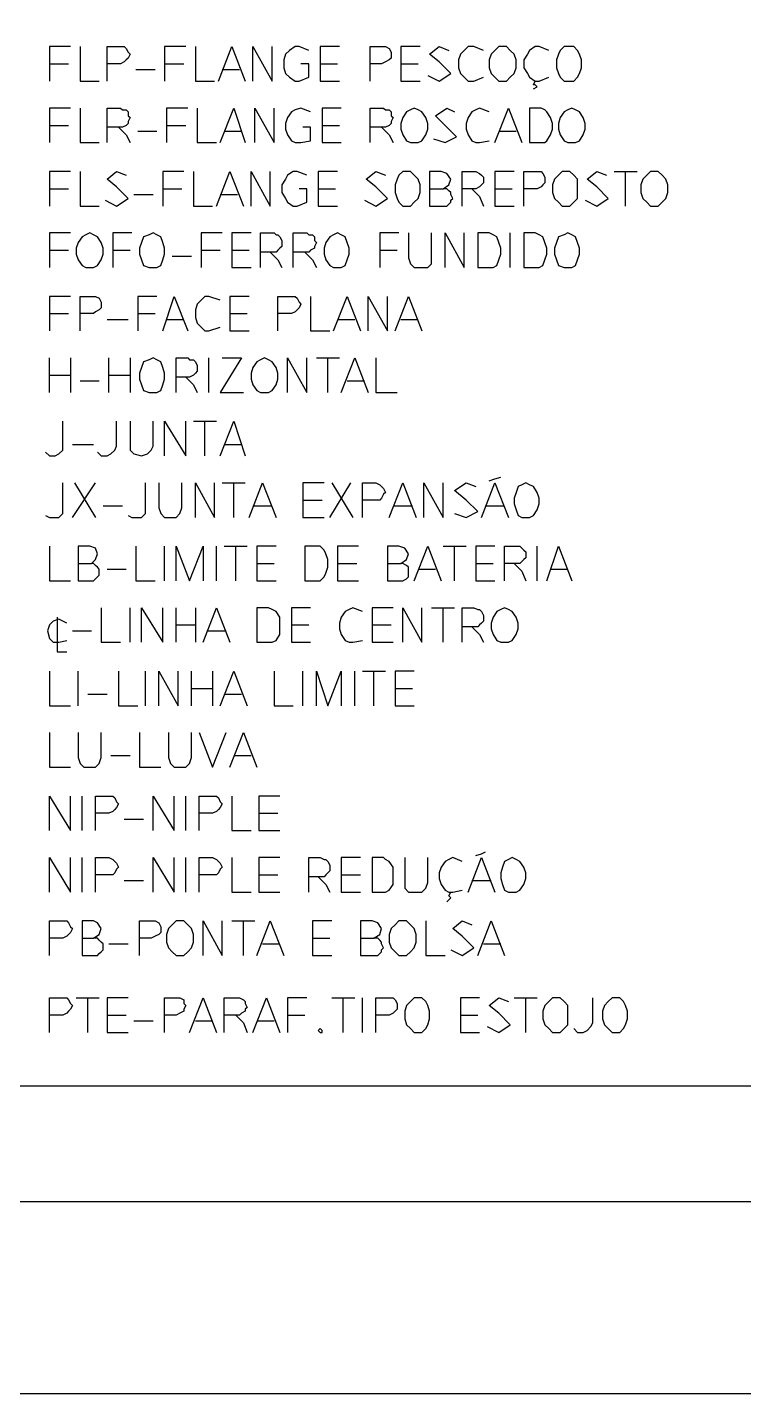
# Model space of a CAD drawing. Extents: x 0 to 597, y 0 to 422.
# Drawn here: x 65 to 102.3, y 0 to 71.1 of the extents above; entities that cross this region are included whole.
import ezdxf

# ---------------------------------------------------------------- set-up
doc = ezdxf.new("R2010")
doc.units = 0
doc.header["$MEASUREMENT"] = 0
doc.layers.add('GT_1', color=7, linetype='Continuous')

msp = doc.modelspace()

# ---------------------------------------------------------------- linework, layer by layer
at = {"linetype": 'Continuous'}
msp.add_lwpolyline([(0, 421.74), (597.11, 421.74), (597.11, 0), (0, 0)], close=True, dxfattribs=at)
at = {"layer": 'GT_1', "flags": 128}
for points in [[(25, 10), (583.8, 10), (583.8, 409.8)], [(67.2, 70.1), (66.1, 70.1), (66.1, 68.3)], [(67.7, 70.1), (67.7, 68.3), (68.7, 68.3)], [(69.1, 68.3), (69.1, 70.1), (69.8, 70.1), (70, 70.1), (70.1, 70), (70.2, 69.8), (70.3, 69.7), (70.2, 69.5), (70.1, 69.4), (70, 69.3), (69.8, 69.2), (69.1, 69.2)], [(73.2, 70.1), (72.1, 70.1), (72.1, 68.3)], [(73.7, 70.1), (73.7, 68.3), (74.7, 68.3)], [(74.9, 68.3), (75.6, 70.1), (76.3, 68.3)], [(76.7, 68.3), (76.7, 70.1), (77.7, 68.3), (77.7, 70.1)], [(79.6, 69.9), (79.1, 70.1), (78.9, 70.1), (78.6, 69.9), (78.4, 69.7), (78.3, 69.4), (78.3, 69), (78.4, 68.7), (78.6, 68.5), (78.9, 68.3), (79.1, 68.3), (79.6, 68.5), (79.6, 69.2), (79.2, 69.2)], [(81.2, 70.1), (80.2, 70.1), (80.2, 68.3), (81.2, 68.3)], [(82.8, 68.3), (82.8, 70.1), (83.4, 70.1), (83.5, 70.1), (83.6, 70.1), (83.8, 70), (83.9, 69.8), (83.9, 69.7), (83.9, 69.5), (83.8, 69.4), (83.6, 69.3), (83.4, 69.2), (82.8, 69.2)], [(85.4, 70.1), (84.4, 70.1), (84.4, 68.3), (85.4, 68.3)], [(85.8, 68.6), (86.4, 68.3), (87, 68.7), (86.4, 69.3), (85.9, 69.7), (86.4, 70.1), (86.9, 69.9)], [(88.7, 69.9), (88.2, 70.1), (87.9, 70.1), (87.7, 69.9), (87.5, 69.7), (87.4, 69.4), (87.4, 69), (87.5, 68.7), (87.7, 68.5), (87.9, 68.3), (88.2, 68.3), (88.7, 68.5)], [(89.8, 68.3), (89.9, 68.3), (90.1, 68.5), (90.3, 68.7), (90.4, 69), (90.4, 69.4), (90.3, 69.7), (90.1, 69.9), (89.9, 70.1), (89.7, 70.1), (89.5, 70.1), (89.3, 69.9), (89.1, 69.7), (89, 69.4), (89, 69), (89.1, 68.7), (89.3, 68.5), (89.5, 68.3), (89.7, 68.3), (89.8, 68.3)], [(92.1, 69.9), (91.6, 70.1), (91.4, 70.1), (91.1, 69.9), (91, 69.7), (90.8, 69.4), (90.8, 69), (91, 68.7), (91.1, 68.5), (91.4, 68.3), (91.6, 68.3), (92.1, 68.5)], [(93.2, 68.3), (93.4, 68.3), (93.6, 68.5), (93.7, 68.7), (93.8, 69), (93.8, 69.4), (93.7, 69.7), (93.6, 69.9), (93.4, 70.1), (93.1, 70.1), (92.9, 70.1), (92.7, 69.9), (92.6, 69.7), (92.5, 69.4), (92.5, 69), (92.6, 68.7), (92.7, 68.5), (92.9, 68.3), (93.1, 68.3), (93.2, 68.3)], [(66.1, 69.2), (67.1, 69.2)], [(72.1, 69.2), (73.1, 69.2)], [(80.2, 69.2), (81.1, 69.2)], [(84.4, 69.2), (85.3, 69.2)], [(70.6, 68.9), (71.6, 68.9)], [(75.1, 68.9), (76, 68.9)], [(91.3, 67.9), (91.5, 68), (91.4, 68.1), (91.3, 68.1), (91.4, 68.3)], [(67.2, 66.9), (66.1, 66.9), (66.1, 65.1)], [(67.7, 66.9), (67.7, 65.1), (68.7, 65.1)], [(69.1, 65.1), (69.1, 66.9), (69.8, 66.9), (69.9, 66.8), (70.1, 66.8), (70.2, 66.7), (70.2, 66.5), (70.3, 66.4), (70.2, 66.2), (70.2, 66.1), (70.1, 66), (69.9, 65.9), (69.8, 65.9), (69.1, 65.9)], [(73.3, 66.9), (72.2, 66.9), (72.2, 65.1)], [(73.8, 66.9), (73.8, 65.1), (74.8, 65.1)], [(75, 65.1), (75.7, 66.9), (76.3, 65.1)], [(76.8, 65.1), (76.8, 66.9), (77.8, 65.1), (77.8, 66.9)], [(79.7, 66.7), (79.2, 66.9), (78.9, 66.8), (78.7, 66.7), (78.5, 66.4), (78.4, 66.1), (78.4, 65.8), (78.5, 65.5), (78.7, 65.2), (78.9, 65.1), (79.2, 65.1), (79.7, 65.2), (79.7, 65.9), (79.3, 65.9)], [(81.3, 66.9), (80.3, 66.9), (80.3, 65.1), (81.3, 65.1)], [(82.8, 65.1), (82.8, 66.9), (83.5, 66.9), (83.6, 66.8), (83.8, 66.8), (83.9, 66.7), (83.9, 66.5), (84, 66.4), (83.9, 66.2), (83.9, 66.1), (83.8, 66), (83.6, 65.9), (83.5, 65.9), (82.8, 65.9)], [(85.2, 65.1), (85.3, 65.1), (85.5, 65.2), (85.7, 65.5), (85.8, 65.8), (85.8, 66.1), (85.7, 66.4), (85.5, 66.7), (85.3, 66.8), (85.1, 66.9), (84.9, 66.8), (84.7, 66.7), (84.5, 66.4), (84.4, 66.1), (84.4, 65.8), (84.5, 65.5), (84.7, 65.2), (84.9, 65.1), (85.1, 65.1), (85.2, 65.1)], [(86.1, 65.3), (86.7, 65.1), (87.3, 65.4), (86.7, 66), (86.2, 66.5), (86.8, 66.9), (87.2, 66.7)], [(89, 66.7), (88.5, 66.9), (88.3, 66.8), (88.1, 66.7), (87.9, 66.4), (87.8, 66.1), (87.8, 65.8), (87.9, 65.5), (88.1, 65.2), (88.3, 65.1), (88.5, 65.1), (89, 65.2)], [(89.3, 65.1), (90, 66.9), (90.7, 65.1)], [(91.8, 65.1), (91.9, 65.1), (92, 65.2), (92.2, 65.5), (92.3, 65.8), (92.3, 66.1), (92.2, 66.4), (92, 66.7), (91.9, 66.8), (91.7, 66.9), (91.1, 66.9), (91.1, 65.1), (91.7, 65.1), (91.8, 65.1)], [(93.4, 65.1), (93.5, 65.1), (93.7, 65.2), (93.9, 65.5), (94, 65.8), (94, 66.1), (93.9, 66.4), (93.7, 66.7), (93.5, 66.8), (93.3, 66.9), (93.1, 66.8), (92.9, 66.7), (92.7, 66.4), (92.6, 66.1), (92.6, 65.8), (92.7, 65.5), (92.9, 65.2), (93.1, 65.1), (93.3, 65.1), (93.4, 65.1)], [(66.1, 66), (67.1, 66)], [(69.7, 65.9), (70.1, 65.5), (70.3, 65.1)], [(70.7, 65.7), (71.7, 65.7)], [(72.2, 66), (73.2, 66)], [(75.2, 65.7), (76.1, 65.7)], [(80.3, 66), (81.2, 66)], [(83.4, 65.9), (83.8, 65.5), (84, 65.1)], [(89.5, 65.7), (90.4, 65.7)], [(67.2, 63.6), (66.1, 63.6), (66.1, 61.8)], [(67.7, 63.6), (67.7, 61.8), (68.7, 61.8)], [(69, 62.1), (69.6, 61.8), (70.2, 62.2), (69.6, 62.8), (69.1, 63.2), (69.6, 63.6), (70.1, 63.4)], [(73.1, 63.6), (72, 63.6), (72, 61.8)], [(73.6, 63.6), (73.6, 61.8), (74.6, 61.8)], [(74.8, 61.8), (75.5, 63.6), (76.2, 61.8)], [(76.6, 61.8), (76.6, 63.6), (77.6, 61.8), (77.6, 63.6)], [(79.5, 63.4), (79, 63.6), (78.8, 63.6), (78.5, 63.4), (78.4, 63.2), (78.2, 62.9), (78.2, 62.5), (78.4, 62.2), (78.5, 62), (78.8, 61.8), (79, 61.8), (79.5, 62), (79.5, 62.7), (79.1, 62.7)], [(81.1, 63.6), (80.1, 63.6), (80.1, 61.8), (81.1, 61.8)], [(82.5, 62.1), (83.1, 61.8), (83.7, 62.2), (83.1, 62.8), (82.6, 63.2), (83.1, 63.6), (83.6, 63.4)], [(84.8, 61.8), (84.9, 61.8), (85.1, 62), (85.3, 62.2), (85.4, 62.5), (85.4, 62.9), (85.3, 63.2), (85.1, 63.4), (84.9, 63.6), (84.7, 63.6), (84.5, 63.6), (84.3, 63.4), (84.2, 63.2), (84.1, 62.9), (84.1, 62.5), (84.2, 62.2), (84.3, 62), (84.5, 61.8), (84.7, 61.8), (84.8, 61.8)], [(85.9, 62.7), (86.6, 62.7), (86.9, 62.9), (87, 63.2), (86.8, 63.5), (86.5, 63.6), (85.9, 63.6), (85.9, 61.8), (86.6, 61.8), (86.8, 61.8), (86.9, 61.9), (87, 62), (87, 62.1), (87.1, 62.2), (87, 62.4), (87, 62.5), (86.9, 62.6), (86.8, 62.7), (86.6, 62.7)], [(87.6, 61.8), (87.6, 63.6), (88.2, 63.6), (88.3, 63.6), (88.5, 63.5), (88.6, 63.4), (88.7, 63.3), (88.7, 63.1), (88.7, 63), (88.6, 62.9), (88.5, 62.8), (88.3, 62.7), (88.2, 62.7), (87.6, 62.7)], [(90.3, 63.6), (89.3, 63.6), (89.3, 61.8), (90.3, 61.8)], [(90.8, 61.8), (90.8, 63.6), (91.5, 63.6), (91.7, 63.6), (91.8, 63.5), (91.9, 63.3), (91.9, 63.2), (91.9, 63), (91.8, 62.9), (91.7, 62.8), (91.5, 62.7), (90.8, 62.7)], [(93.1, 61.8), (93.2, 61.8), (93.4, 62), (93.6, 62.2), (93.6, 62.5), (93.6, 62.9), (93.6, 63.2), (93.4, 63.4), (93.2, 63.6), (93, 63.6), (92.8, 63.6), (92.6, 63.4), (92.4, 63.2), (92.3, 62.9), (92.3, 62.5), (92.4, 62.2), (92.6, 62), (92.8, 61.8), (93, 61.8), (93.1, 61.8)], [(94, 62.1), (94.6, 61.8), (95.2, 62.2), (94.6, 62.8), (94.1, 63.2), (94.6, 63.6), (95.1, 63.4)], [(95.5, 63.6), (96.7, 63.6)], [(96.1, 61.8), (96.1, 63.6)], [(97.7, 61.8), (97.8, 61.8), (98, 62), (98.2, 62.2), (98.3, 62.5), (98.3, 62.9), (98.2, 63.2), (98, 63.4), (97.8, 63.6), (97.6, 63.6), (97.4, 63.6), (97.2, 63.4), (97, 63.2), (96.9, 62.9), (96.9, 62.5), (97, 62.2), (97.2, 62), (97.4, 61.8), (97.6, 61.8), (97.7, 61.8)], [(66.1, 62.7), (67.1, 62.7)], [(72, 62.7), (73, 62.7)], [(80.1, 62.7), (81, 62.7)], [(88.1, 62.7), (88.5, 62.3), (88.7, 61.8)], [(89.3, 62.7), (90.2, 62.7)], [(70.5, 62.4), (71.5, 62.4)], [(75, 62.4), (75.9, 62.4)], [(67.2, 60.4), (66.1, 60.4), (66.1, 58.6)], [(68.3, 58.6), (68.4, 58.6), (68.6, 58.7), (68.8, 59), (68.9, 59.3), (68.9, 59.6), (68.8, 59.9), (68.6, 60.2), (68.4, 60.3), (68.2, 60.4), (68, 60.3), (67.8, 60.2), (67.6, 59.9), (67.5, 59.6), (67.5, 59.3), (67.6, 59), (67.8, 58.7), (68, 58.6), (68.2, 58.6), (68.3, 58.6)], [(70.4, 60.4), (69.4, 60.4), (69.4, 58.6)], [(71.6, 58.6), (71.7, 58.6), (71.9, 58.7), (72, 59), (72.1, 59.3), (72.1, 59.6), (72, 59.9), (71.9, 60.2), (71.7, 60.3), (71.5, 60.4), (71.3, 60.3), (71, 60.2), (70.9, 59.9), (70.8, 59.6), (70.8, 59.3), (70.9, 59), (71, 58.7), (71.3, 58.6), (71.5, 58.6), (71.6, 58.6)], [(75.1, 60.4), (74, 60.4), (74, 58.6)], [(76.6, 60.4), (75.6, 60.4), (75.6, 58.6), (76.6, 58.6)], [(77.1, 58.6), (77.1, 60.4), (77.7, 60.4), (77.8, 60.4), (77.9, 60.3), (78, 60.3), (78.1, 60.2), (78.2, 60), (78.2, 59.9), (78.2, 59.7), (78.1, 59.6), (78, 59.5), (77.9, 59.4), (77.7, 59.4), (77.1, 59.4)], [(78.8, 58.6), (78.8, 60.4), (79.5, 60.4), (79.6, 60.3), (79.8, 60.3), (79.9, 60.2), (79.9, 60), (80, 59.9), (79.9, 59.7), (79.9, 59.6), (79.7, 59.5), (79.6, 59.4), (79.5, 59.4), (78.8, 59.4)], [(81.2, 58.6), (81.3, 58.6), (81.5, 58.7), (81.6, 59), (81.7, 59.3), (81.7, 59.6), (81.6, 59.9), (81.5, 60.2), (81.3, 60.3), (81.1, 60.4), (80.9, 60.3), (80.7, 60.2), (80.5, 59.9), (80.4, 59.6), (80.4, 59.3), (80.5, 59), (80.7, 58.7), (80.9, 58.6), (81.1, 58.6), (81.2, 58.6)], [(84.3, 60.4), (83.3, 60.4), (83.3, 58.6)], [(84.8, 60.4), (84.8, 59.1), (84.9, 58.8), (85.1, 58.6), (85.4, 58.6), (85.8, 58.6), (86, 58.8), (86, 59.1), (86, 60.4)], [(86.7, 58.6), (86.7, 60.4), (87.7, 58.6), (87.7, 60.4)], [(89.1, 58.6), (89.2, 58.6), (89.4, 58.7), (89.5, 59), (89.6, 59.3), (89.6, 59.6), (89.5, 59.9), (89.4, 60.2), (89.2, 60.3), (89, 60.4), (88.4, 60.4), (88.4, 58.6), (89, 58.6), (89.1, 58.6)], [(90.1, 58.6), (90.1, 60.4)], [(91.5, 58.6), (91.6, 58.6), (91.8, 58.7), (91.9, 59), (92, 59.3), (92, 59.6), (91.9, 59.9), (91.8, 60.2), (91.6, 60.3), (91.4, 60.4), (90.8, 60.4), (90.8, 58.6), (91.4, 58.6), (91.5, 58.6)], [(93.2, 58.6), (93.3, 58.6), (93.5, 58.7), (93.6, 59), (93.7, 59.3), (93.7, 59.6), (93.6, 59.9), (93.5, 60.2), (93.3, 60.3), (93.1, 60.4), (92.9, 60.3), (92.6, 60.2), (92.5, 59.9), (92.4, 59.6), (92.4, 59.3), (92.5, 59), (92.6, 58.7), (92.9, 58.6), (93.1, 58.6), (93.2, 58.6)], [(66.1, 59.5), (67.1, 59.5)], [(69.4, 59.5), (70.3, 59.5)], [(72.5, 59.2), (73.5, 59.2)], [(74, 59.5), (75, 59.5)], [(75.6, 59.5), (76.5, 59.5)], [(77.6, 59.4), (78, 59), (78.2, 58.6)], [(79.4, 59.4), (79.8, 59), (80, 58.6)], [(83.3, 59.5), (84.2, 59.5)], [(67.2, 57.1), (66.1, 57.1), (66.1, 55.3)], [(67.7, 55.3), (67.7, 57.1), (68.4, 57.1), (68.5, 57.1), (68.7, 57), (68.8, 56.8), (68.8, 56.7), (68.8, 56.5), (68.7, 56.4), (68.5, 56.3), (68.4, 56.2), (67.7, 56.2)], [(71.7, 57.1), (70.7, 57.1), (70.7, 55.3)], [(72, 55.3), (72.6, 57.1), (73.3, 55.3)], [(75, 56.9), (74.4, 57.1), (74.2, 57.1), (74, 56.9), (73.8, 56.7), (73.7, 56.4), (73.7, 56), (73.8, 55.7), (74, 55.5), (74.2, 55.3), (74.4, 55.3), (75, 55.5)], [(76.5, 57.1), (75.5, 57.1), (75.5, 55.3), (76.5, 55.3)], [(78, 55.3), (78, 57.1), (78.7, 57.1), (78.9, 57.1), (79, 57), (79.1, 56.8), (79.2, 56.7), (79.1, 56.5), (79, 56.4), (78.9, 56.3), (78.7, 56.2), (78, 56.2)], [(79.7, 57.1), (79.7, 55.3), (80.7, 55.3)], [(80.9, 55.3), (81.6, 57.1), (82.3, 55.3)], [(82.7, 55.3), (82.7, 57.1), (83.7, 55.3), (83.7, 57.1)], [(84.1, 55.3), (84.8, 57.1), (85.5, 55.3)], [(66.1, 56.2), (67.1, 56.2)], [(70.7, 56.2), (71.6, 56.2)], [(75.5, 56.2), (76.4, 56.2)], [(69.1, 55.9), (70.2, 55.9)], [(72.2, 55.9), (73.1, 55.9)], [(81.1, 55.9), (82, 55.9)], [(84.4, 55.9), (85.3, 55.9)], [(66.1, 52.1), (66.1, 53.9)], [(67.2, 53.9), (67.2, 52.1)], [(69.2, 52.1), (69.2, 53.9)], [(70.3, 53.9), (70.3, 52.1)], [(71.6, 52.1), (71.7, 52.1), (71.9, 52.2), (72, 52.5), (72.1, 52.8), (72.1, 53.1), (72, 53.4), (71.9, 53.7), (71.7, 53.8), (71.5, 53.9), (71.3, 53.8), (71, 53.7), (70.9, 53.4), (70.8, 53.1), (70.8, 52.8), (70.9, 52.5), (71, 52.2), (71.3, 52.1), (71.5, 52.1), (71.6, 52.1)], [(72.7, 52.1), (72.7, 53.9), (73.3, 53.9), (73.4, 53.8), (73.6, 53.8), (73.7, 53.7), (73.8, 53.5), (73.8, 53.4), (73.8, 53.2), (73.7, 53.1), (73.6, 53), (73.4, 52.9), (73.3, 52.9), (72.7, 52.9)], [(74.4, 52.1), (74.4, 53.9)], [(75.1, 53.9), (76.1, 53.9), (75, 52.1), (76.2, 52.1)], [(77.4, 52.1), (77.5, 52.1), (77.7, 52.2), (77.9, 52.5), (78, 52.8), (78, 53.1), (77.9, 53.4), (77.7, 53.7), (77.5, 53.8), (77.3, 53.9), (77.1, 53.8), (76.9, 53.7), (76.7, 53.4), (76.6, 53.1), (76.6, 52.8), (76.7, 52.5), (76.9, 52.2), (77.1, 52.1), (77.3, 52.1), (77.4, 52.1)], [(78.5, 52.1), (78.5, 53.9), (79.5, 52.1), (79.5, 53.9)], [(80, 53.9), (81.2, 53.9)], [(80.6, 52.1), (80.6, 53.9)], [(81.3, 52.1), (82, 53.9), (82.7, 52.1)], [(83.1, 53.9), (83.1, 52.1), (84.2, 52.1)], [(66.1, 53), (67.2, 53)], [(67.7, 52.7), (68.7, 52.7)], [(69.2, 53), (70.3, 53)], [(73.2, 52.9), (73.6, 52.5), (73.8, 52.1)], [(81.6, 52.7), (82.5, 52.7)], [(65.9, 49), (66.1, 48.8), (66.4, 48.8), (66.6, 48.9), (66.8, 49.1), (66.8, 49.3), (66.8, 50.6)], [(68.6, 49), (68.8, 48.8), (69.1, 48.8), (69.3, 48.9), (69.5, 49.1), (69.6, 49.3), (69.6, 50.6)], [(70.3, 50.6), (70.3, 49.3), (70.3, 49.1), (70.5, 48.9), (70.9, 48.8), (71.2, 48.9), (71.4, 49.1), (71.5, 49.3), (71.5, 50.6)], [(72.1, 48.8), (72.1, 50.6), (73.2, 48.8), (73.2, 50.6)], [(73.6, 50.6), (74.8, 50.6)], [(74.2, 48.8), (74.2, 50.6)], [(75, 48.8), (75.7, 50.6), (76.3, 48.8)], [(67.3, 49.4), (68.4, 49.4)], [(75.2, 49.4), (76.1, 49.4)], [(89, 47.5), (89.3, 47.6), (89.6, 47.7)], [(65.9, 45.7), (66.1, 45.6), (66.4, 45.6), (66.6, 45.6), (66.8, 45.8), (66.8, 46.1), (66.8, 47.4)], [(67.3, 45.6), (68.5, 47.4)], [(67.4, 47.4), (68.5, 45.6)], [(70.2, 45.7), (70.4, 45.6), (70.6, 45.6), (70.9, 45.6), (71.1, 45.8), (71.1, 46.1), (71.1, 47.4)], [(71.8, 47.4), (71.8, 46.1), (71.9, 45.8), (72.1, 45.6), (72.4, 45.6), (72.7, 45.6), (72.9, 45.8), (73, 46.1), (73, 47.4)], [(73.7, 45.6), (73.7, 47.4), (74.7, 45.6), (74.7, 47.4)], [(75.1, 47.4), (76.3, 47.4)], [(75.7, 45.6), (75.7, 47.4)], [(76.5, 45.6), (77.2, 47.4), (77.9, 45.6)], [(80.4, 47.4), (79.3, 47.4), (79.3, 45.6), (80.4, 45.6)], [(80.7, 45.6), (81.8, 47.4)], [(80.8, 47.4), (81.9, 45.6)], [(82.4, 45.6), (82.4, 47.4), (83.1, 47.4), (83.3, 47.3), (83.4, 47.2), (83.5, 47.1), (83.6, 46.9), (83.5, 46.8), (83.4, 46.6), (83.3, 46.5), (83.1, 46.5), (82.4, 46.5)], [(83.8, 45.6), (84.5, 47.4), (85.2, 45.6)], [(85.6, 45.6), (85.6, 47.4), (86.6, 45.6), (86.6, 47.4)], [(87.2, 45.8), (87.8, 45.6), (88.4, 45.9), (87.8, 46.5), (87.2, 47), (87.8, 47.4), (88.3, 47.2)], [(88.6, 45.6), (89.3, 47.4), (90, 45.6)], [(91, 45.6), (91.1, 45.6), (91.3, 45.7), (91.5, 46), (91.6, 46.3), (91.6, 46.6), (91.5, 46.9), (91.3, 47.2), (91.1, 47.3), (90.9, 47.4), (90.7, 47.3), (90.5, 47.2), (90.4, 46.9), (90.3, 46.6), (90.3, 46.3), (90.4, 46), (90.5, 45.7), (90.7, 45.6), (90.9, 45.6), (91, 45.6)], [(79.3, 46.5), (80.3, 46.5)], [(68.9, 46.2), (69.9, 46.2)], [(76.7, 46.2), (77.7, 46.2)], [(84, 46.2), (85, 46.2)], [(88.8, 46.2), (89.8, 46.2)], [(66.1, 44.1), (66.1, 42.3), (67.2, 42.3)], [(67.6, 43.2), (68.3, 43.2), (68.5, 43.4), (68.6, 43.7), (68.5, 44), (68.2, 44.1), (67.6, 44.1), (67.6, 42.3), (68.3, 42.3), (68.4, 42.3), (68.5, 42.4), (68.6, 42.5), (68.7, 42.6), (68.7, 42.7), (68.7, 42.9), (68.6, 43), (68.5, 43.1), (68.4, 43.2), (68.3, 43.2)], [(70.6, 44.1), (70.6, 42.3), (71.6, 42.3)], [(72.1, 42.3), (72.1, 44.1)], [(72.7, 42.3), (72.7, 44.1), (73.4, 42.3), (74.1, 44.1), (74.1, 42.3)], [(74.8, 42.3), (74.8, 44.1)], [(75.2, 44.1), (76.4, 44.1)], [(75.8, 42.3), (75.8, 44.1)], [(77.9, 44.1), (76.9, 44.1), (76.9, 42.3), (77.9, 42.3)], [(80.1, 42.3), (80.2, 42.3), (80.4, 42.5), (80.5, 42.7), (80.6, 43), (80.6, 43.4), (80.5, 43.7), (80.4, 43.9), (80.2, 44.1), (80, 44.1), (79.4, 44.1), (79.4, 42.3), (80, 42.3), (80.1, 42.3)], [(82.2, 44.1), (81.1, 44.1), (81.1, 42.3), (82.2, 42.3)], [(83.7, 43.2), (84.4, 43.2), (84.7, 43.4), (84.8, 43.7), (84.6, 44), (84.3, 44.1), (83.7, 44.1), (83.7, 42.3), (84.4, 42.3), (84.5, 42.3), (84.7, 42.4), (84.8, 42.5), (84.8, 42.6), (84.8, 42.7), (84.8, 42.9), (84.8, 43), (84.7, 43.1), (84.5, 43.2), (84.4, 43.2)], [(85.1, 42.3), (85.8, 44.1), (86.5, 42.3)], [(86.6, 44.1), (87.8, 44.1)], [(87.2, 42.3), (87.2, 44.1)], [(89.3, 44.1), (88.3, 44.1), (88.3, 42.3), (89.3, 42.3)], [(89.8, 42.3), (89.8, 44.1), (90.4, 44.1), (90.5, 44.1), (90.6, 44.1), (90.7, 44), (90.8, 43.9), (90.9, 43.8), (90.9, 43.6), (90.9, 43.5), (90.8, 43.4), (90.7, 43.3), (90.6, 43.2), (90.4, 43.2), (89.8, 43.2)], [(91.5, 42.3), (91.5, 44.1)], [(92, 42.3), (92.6, 44.1), (93.3, 42.3)], [(69.1, 42.9), (70.1, 42.9)], [(76.9, 43.2), (77.8, 43.2)], [(81.1, 43.2), (82.1, 43.2)], [(85.3, 42.9), (86.2, 42.9)], [(88.3, 43.2), (89.2, 43.2)], [(90.3, 43.2), (90.7, 42.8), (90.9, 42.3)], [(92.2, 42.9), (93.1, 42.9)], [(68.8, 40.9), (68.8, 39.1), (69.8, 39.1)], [(70.3, 39.1), (70.3, 40.9)], [(70.9, 39.1), (70.9, 40.9), (72, 39.1), (72, 40.9)], [(72.7, 39.1), (72.7, 40.9)], [(73.7, 40.9), (73.7, 39.1)], [(74.1, 39.1), (74.8, 40.9), (75.5, 39.1)], [(77.6, 39.1), (77.7, 39.1), (77.9, 39.2), (78.1, 39.5), (78.1, 39.8), (78.1, 40.1), (78.1, 40.4), (77.9, 40.7), (77.7, 40.8), (77.5, 40.9), (76.9, 40.9), (76.9, 39.1), (77.5, 39.1), (77.6, 39.1)], [(79.7, 40.9), (78.7, 40.9), (78.7, 39.1), (79.7, 39.1)], [(82.4, 40.7), (81.9, 40.9), (81.7, 40.8), (81.5, 40.7), (81.3, 40.4), (81.2, 40.1), (81.2, 39.8), (81.3, 39.5), (81.5, 39.2), (81.7, 39.1), (81.9, 39.1), (82.4, 39.2)], [(84, 40.9), (82.9, 40.9), (82.9, 39.1), (84, 39.1)], [(84.5, 39.1), (84.5, 40.9), (85.5, 39.1), (85.5, 40.9)], [(86, 40.9), (87.2, 40.9)], [(86.6, 39.1), (86.6, 40.9)], [(87.6, 39.1), (87.6, 40.9), (88.2, 40.9), (88.4, 40.8), (88.5, 40.8), (88.6, 40.7), (88.7, 40.5), (88.7, 40.4), (88.7, 40.2), (88.6, 40.1), (88.5, 40), (88.4, 39.9), (88.2, 39.9), (87.6, 39.9)], [(89.9, 39.1), (90, 39.1), (90.2, 39.2), (90.4, 39.5), (90.5, 39.8), (90.5, 40.1), (90.4, 40.4), (90.2, 40.7), (90, 40.8), (89.8, 40.9), (89.6, 40.8), (89.4, 40.7), (89.2, 40.4), (89.1, 40.1), (89.1, 39.8), (89.2, 39.5), (89.4, 39.2), (89.6, 39.1), (89.8, 39.1), (89.9, 39.1)], [(67, 40.1), (66.6, 40.3), (66.3, 40.2), (66.1, 40), (66, 39.7), (66.1, 39.3), (66.3, 39.1), (66.6, 39.1), (67, 39.2)], [(66.5, 40.4), (66.5, 38.6), (67, 38.6)], [(72.7, 40), (73.7, 40)], [(78.7, 40), (79.6, 40)], [(82.9, 40), (83.9, 40)], [(88.1, 39.9), (88.5, 39.5), (88.7, 39.1)], [(67.3, 39.7), (68.3, 39.7)], [(74.3, 39.7), (75.3, 39.7)], [(66.1, 37.6), (66.1, 35.8), (67.2, 35.8)], [(67.6, 35.8), (67.6, 37.6)], [(69.7, 37.6), (69.7, 35.8), (70.7, 35.8)], [(71.1, 35.8), (71.1, 37.6)], [(71.8, 35.8), (71.8, 37.6), (72.8, 35.8), (72.8, 37.6)], [(73.5, 35.8), (73.5, 37.6)], [(74.6, 37.6), (74.6, 35.8)], [(75, 35.8), (75.7, 37.6), (76.4, 35.8)], [(77.8, 37.6), (77.8, 35.8), (78.8, 35.8)], [(79.3, 35.8), (79.3, 37.6)], [(80, 35.8), (80, 37.6), (80.6, 35.8), (81.3, 37.6), (81.3, 35.8)], [(82, 35.8), (82, 37.6)], [(82.4, 37.6), (83.6, 37.6)], [(83, 35.8), (83, 37.6)], [(85.1, 37.6), (84.1, 37.6), (84.1, 35.8), (85.1, 35.8)], [(68.1, 36.4), (69.1, 36.4)], [(73.5, 36.7), (74.6, 36.7)], [(75.2, 36.4), (76.1, 36.4)], [(84.1, 36.7), (85, 36.7)], [(66.1, 34.4), (66.1, 32.6), (67.2, 32.6)], [(67.6, 34.4), (67.6, 33.1), (67.7, 32.8), (67.9, 32.6), (68.2, 32.6), (68.5, 32.6), (68.7, 32.8), (68.8, 33.1), (68.8, 34.4)], [(70.8, 34.4), (70.8, 32.6), (71.9, 32.6)], [(72.3, 34.4), (72.3, 33.1), (72.4, 32.8), (72.6, 32.6), (72.9, 32.6), (73.2, 32.6), (73.4, 32.8), (73.5, 33.1), (73.5, 34.4)], [(73.9, 34.4), (74.6, 32.6), (75.3, 34.4)], [(75.5, 32.6), (76.2, 34.4), (76.9, 32.6)], [(69.3, 33.2), (70.3, 33.2)], [(75.7, 33.2), (76.6, 33.2)], [(66.1, 29.3), (66.1, 31.1), (67.2, 29.3), (67.2, 31.1)], [(67.8, 29.3), (67.8, 31.1)], [(68.5, 29.3), (68.5, 31.1), (69.2, 31.1), (69.4, 31.1), (69.5, 31), (69.6, 30.8), (69.7, 30.7), (69.6, 30.5), (69.5, 30.4), (69.4, 30.3), (69.2, 30.2), (68.5, 30.2)], [(71.5, 29.3), (71.5, 31.1), (72.6, 29.3), (72.6, 31.1)], [(73.2, 29.3), (73.2, 31.1)], [(73.9, 29.3), (73.9, 31.1), (74.6, 31.1), (74.8, 31.1), (74.9, 31), (75, 30.8), (75.1, 30.7), (75, 30.5), (74.9, 30.4), (74.8, 30.3), (74.6, 30.2), (73.9, 30.2)], [(75.6, 31.1), (75.6, 29.3), (76.6, 29.3)], [(78.1, 31.1), (77, 31.1), (77, 29.3), (78.1, 29.3)], [(70, 29.9), (71, 29.9)], [(77, 30.2), (78, 30.2)], [(66.1, 26.1), (66.1, 27.9), (67.2, 26.1), (67.2, 27.9)], [(67.8, 26.1), (67.8, 27.9)], [(68.5, 26.1), (68.5, 27.9), (69.2, 27.9), (69.4, 27.8), (69.5, 27.7), (69.6, 27.6), (69.7, 27.4), (69.6, 27.3), (69.5, 27.1), (69.4, 27), (69.2, 27), (68.5, 27)], [(71.5, 26.1), (71.5, 27.9), (72.6, 26.1), (72.6, 27.9)], [(73.2, 26.1), (73.2, 27.9)], [(73.9, 26.1), (73.9, 27.9), (74.6, 27.9), (74.8, 27.8), (74.9, 27.7), (75, 27.6), (75.1, 27.4), (75, 27.3), (74.9, 27.1), (74.8, 27), (74.6, 27), (73.9, 27)], [(75.6, 27.9), (75.6, 26.1), (76.6, 26.1)], [(78.1, 27.9), (77, 27.9), (77, 26.1), (78.1, 26.1)], [(79.6, 26.1), (79.6, 27.9), (80.2, 27.9), (80.4, 27.8), (80.5, 27.8), (80.6, 27.7), (80.7, 27.5), (80.7, 27.4), (80.7, 27.2), (80.6, 27.1), (80.5, 27), (80.4, 26.9), (80.2, 26.9), (79.6, 26.9)], [(82.3, 27.9), (81.3, 27.9), (81.3, 26.1), (82.3, 26.1)], [(83.6, 26.1), (83.8, 26.2), (84, 26.5), (84, 26.8), (84, 27.1), (84, 27.4), (83.8, 27.7), (83.6, 27.8), (83.5, 27.9), (82.9, 27.9), (82.9, 26.1), (83.5, 26.1), (83.6, 26.1)], [(84.6, 27.9), (84.6, 26.6), (84.6, 26.3), (84.8, 26.1), (85.2, 26.1), (85.5, 26.1), (85.7, 26.3), (85.8, 26.6), (85.8, 27.9)], [(87.6, 27.7), (87.1, 27.9), (86.9, 27.8), (86.7, 27.7), (86.5, 27.4), (86.4, 27.1), (86.4, 26.8), (86.5, 26.5), (86.7, 26.2), (86.9, 26.1), (87.1, 26.1), (87.6, 26.2)], [(87.9, 26.1), (88.6, 27.9), (89.3, 26.1)], [(88.3, 28), (88.6, 28.1), (88.8, 28.2)], [(90.3, 26.1), (90.4, 26.1), (90.6, 26.2), (90.8, 26.5), (90.9, 26.8), (90.9, 27.1), (90.8, 27.4), (90.6, 27.7), (90.4, 27.8), (90.2, 27.9), (90, 27.8), (89.8, 27.7), (89.7, 27.4), (89.6, 27.1), (89.6, 26.8), (89.7, 26.5), (89.8, 26.2), (90, 26.1), (90.2, 26.1), (90.3, 26.1)], [(70, 26.7), (71, 26.7)], [(77, 27), (78, 27)], [(80.1, 26.9), (80.5, 26.5), (80.7, 26.1)], [(81.3, 27), (82.3, 27)], [(88.1, 26.7), (89.1, 26.7)], [(86.8, 25.6), (87, 25.8), (86.9, 25.9), (87, 26.1)], [(66.1, 22.8), (66.1, 24.6), (66.8, 24.6), (67, 24.6), (67.1, 24.5), (67.2, 24.3), (67.3, 24.2), (67.2, 24), (67.1, 23.9), (67, 23.8), (66.8, 23.7), (66.1, 23.7)], [(67.8, 23.7), (68.4, 23.7), (68.7, 23.9), (68.8, 24.2), (68.6, 24.5), (68.4, 24.6), (67.8, 24.6), (67.8, 22.8), (68.4, 22.8), (68.5, 22.8), (68.6, 22.8), (68.7, 22.9), (68.8, 23), (68.9, 23.1), (68.9, 23.2), (68.9, 23.4), (68.8, 23.5), (68.7, 23.6), (68.6, 23.7), (68.4, 23.7)], [(70.8, 22.8), (70.8, 24.6), (71.4, 24.6), (71.5, 24.6), (71.6, 24.6), (71.8, 24.5), (71.9, 24.3), (71.9, 24.2), (71.9, 24), (71.8, 23.9), (71.6, 23.8), (71.4, 23.7), (70.8, 23.7)], [(73, 22.8), (73.1, 22.8), (73.3, 23), (73.5, 23.2), (73.6, 23.5), (73.6, 23.9), (73.5, 24.2), (73.3, 24.4), (73.1, 24.6), (72.9, 24.6), (72.7, 24.6), (72.5, 24.4), (72.3, 24.2), (72.2, 23.9), (72.2, 23.5), (72.3, 23.2), (72.5, 23), (72.7, 22.8), (72.9, 22.8), (73, 22.8)], [(74.1, 22.8), (74.1, 24.6), (75.1, 22.8), (75.1, 24.6)], [(75.6, 24.6), (76.8, 24.6)], [(76.2, 22.8), (76.2, 24.6)], [(76.9, 22.8), (77.6, 24.6), (78.3, 22.8)], [(80.8, 24.6), (79.8, 24.6), (79.8, 22.8), (80.8, 22.8)], [(82.3, 23.7), (83, 23.7), (83.3, 23.9), (83.4, 24.2), (83.2, 24.5), (82.9, 24.6), (82.3, 24.6), (82.3, 22.8), (83, 22.8), (83.2, 22.8), (83.3, 22.9), (83.4, 23), (83.4, 23.1), (83.5, 23.2), (83.4, 23.4), (83.4, 23.5), (83.3, 23.6), (83.2, 23.7), (83, 23.7)], [(84.6, 22.8), (84.7, 22.8), (84.9, 23), (85.1, 23.2), (85.2, 23.5), (85.2, 23.9), (85.1, 24.2), (84.9, 24.4), (84.7, 24.6), (84.5, 24.6), (84.3, 24.6), (84.1, 24.4), (83.9, 24.2), (83.8, 23.9), (83.8, 23.5), (83.9, 23.2), (84.1, 23), (84.3, 22.8), (84.5, 22.8), (84.6, 22.8)], [(85.7, 24.6), (85.7, 22.8), (86.7, 22.8)], [(87, 23.1), (87.6, 22.8), (88.2, 23.2), (87.6, 23.8), (87.1, 24.2), (87.6, 24.6), (88.1, 24.4)], [(88.4, 22.8), (89.1, 24.6), (89.8, 22.8)], [(79.8, 23.7), (80.7, 23.7)], [(69.2, 23.4), (70.2, 23.4)], [(77.2, 23.4), (78.1, 23.4)], [(88.7, 23.4), (89.6, 23.4)], [(66.1, 18.8), (66.1, 20.6), (66.8, 20.6), (67, 20.6), (67.1, 20.5), (67.2, 20.3), (67.3, 20.2), (67.2, 20), (67.1, 19.9), (67, 19.8), (66.8, 19.7), (66.1, 19.7)], [(67.5, 20.6), (68.7, 20.6)], [(68.1, 18.8), (68.1, 20.6)], [(70.2, 20.6), (69.1, 20.6), (69.1, 18.8), (70.2, 18.8)], [(72.1, 18.8), (72.1, 20.6), (72.7, 20.6), (72.8, 20.6), (72.9, 20.6), (73.1, 20.5), (73.1, 20.3), (73.2, 20.2), (73.1, 20), (73.1, 19.9), (72.9, 19.8), (72.7, 19.7), (72.1, 19.7)], [(73.4, 18.8), (74.1, 20.6), (74.8, 18.8)], [(75.2, 18.8), (75.2, 20.6), (75.9, 20.6), (76, 20.6), (76.2, 20.5), (76.3, 20.4), (76.3, 20.3), (76.4, 20.1), (76.3, 20), (76.3, 19.9), (76.1, 19.8), (76, 19.7), (75.9, 19.7), (75.2, 19.7)], [(76.7, 18.8), (77.4, 20.6), (78.1, 18.8)], [(79.5, 20.6), (78.5, 20.6), (78.5, 18.8)], [(80.8, 20.6), (82, 20.6)], [(81.4, 18.8), (81.4, 20.6)], [(82.4, 18.8), (82.4, 20.6)], [(83.1, 18.8), (83.1, 20.6), (83.8, 20.6), (84, 20.6), (84.1, 20.5), (84.2, 20.3), (84.2, 20.2), (84.2, 20), (84.1, 19.9), (84, 19.8), (83.8, 19.7), (83.1, 19.7)], [(85.4, 18.8), (85.5, 18.8), (85.7, 19), (85.8, 19.2), (85.9, 19.5), (85.9, 19.9), (85.8, 20.2), (85.7, 20.4), (85.5, 20.6), (85.3, 20.6), (85.1, 20.6), (84.9, 20.4), (84.7, 20.2), (84.6, 19.9), (84.6, 19.5), (84.7, 19.2), (84.9, 19), (85.1, 18.8), (85.3, 18.8), (85.4, 18.8)], [(88.5, 20.6), (87.5, 20.6), (87.5, 18.8), (88.5, 18.8)], [(88.9, 19.1), (89.5, 18.8), (90.1, 19.2), (89.5, 19.8), (89, 20.2), (89.5, 20.6), (90, 20.4)], [(90.3, 20.6), (91.5, 20.6)], [(90.9, 18.8), (90.9, 20.6)], [(92.6, 18.8), (92.7, 18.8), (92.9, 19), (93.1, 19.2), (93.1, 19.5), (93.1, 19.9), (93.1, 20.2), (92.9, 20.4), (92.7, 20.6), (92.5, 20.6), (92.3, 20.6), (92.1, 20.4), (91.9, 20.2), (91.8, 19.9), (91.8, 19.5), (91.9, 19.2), (92.1, 19), (92.3, 18.8), (92.5, 18.8), (92.6, 18.8)], [(93.4, 19), (93.6, 18.8), (93.9, 18.8), (94.1, 18.9), (94.3, 19.1), (94.4, 19.3), (94.4, 20.6)], [(95.7, 18.8), (95.8, 18.8), (96, 19), (96.1, 19.2), (96.2, 19.5), (96.2, 19.9), (96.1, 20.2), (96, 20.4), (95.8, 20.6), (95.6, 20.6), (95.4, 20.6), (95.2, 20.4), (95, 20.2), (94.9, 19.9), (94.9, 19.5), (95, 19.2), (95.2, 19), (95.4, 18.8), (95.6, 18.8), (95.7, 18.8)], [(69.1, 19.7), (70.1, 19.7)], [(70.5, 19.4), (71.5, 19.4)], [(73.7, 19.4), (74.6, 19.4)], [(75.8, 19.7), (76.2, 19.3), (76.4, 18.8)], [(76.9, 19.4), (77.8, 19.4)], [(78.5, 19.7), (79.4, 19.7)], [(87.5, 19.7), (88.4, 19.7)], [(80.3, 18.8), (80.3, 18.9), (80.2, 19), (80.1, 18.9), (80.2, 18.8), (80.3, 18.8)], [(142, 16), (25, 16)]]:
    msp.add_lwpolyline(points, dxfattribs=at)

doc.saveas('drawing.dxf')
